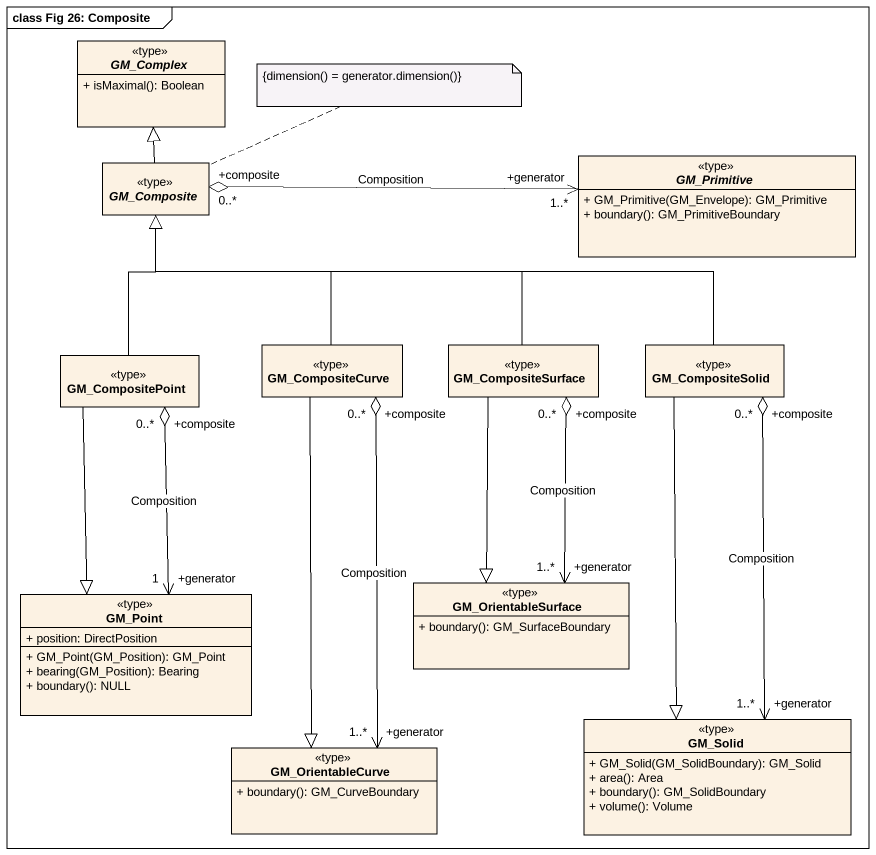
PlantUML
@startuml
mainframe class Fig 26: Composite
hide circle
hide empty members
skinparam classAttributeIconSize 0
abstract class GM_Complex <<type>> {
  + isMaximal(): Boolean
}
abstract class GM_Composite <<type>>
abstract class GM_Primitive <<type>> {
  + GM_Primitive(GM_Envelope): GM_Primitive
  + boundary(): GM_PrimitiveBoundary
}
class GM_CompositePoint <<type>>
class GM_CompositeCurve <<type>>
class GM_CompositeSurface <<type>>
class GM_CompositeSolid <<type>>
class GM_Point <<type>> {
  + position: DirectPosition
  + GM_Point(GM_Position): GM_Point
  + bearing(GM_Position): Bearing
  + boundary(): NULL
}
class GM_OrientableSurface <<type>> {
  + boundary(): GM_SurfaceBoundary
}
class GM_Solid <<type>> {
  + GM_Solid(GM_SolidBoundary): GM_Solid
  + area(): Area
  + boundary(): GM_SolidBoundary
  + volume(): Volume
}
class GM_OrientableCurve <<type>> {
  + boundary(): GM_CurveBoundary
}
GM_Composite -up-|> GM_Complex
GM_Primitive "+generator\n1..*" <-left-o "+composite\n0..*" GM_Composite : Composition
GM_CompositePoint -up-|> GM_Composite
GM_CompositePoint --|> GM_Point
GM_CompositeCurve -up-|> GM_Composite
GM_CompositeCurve --|> GM_OrientableCurve
GM_CompositeCurve "+composite\n0..*" o--> "+generator\n1..*" GM_OrientableCurve : Composition
GM_CompositeSurface -left-|> GM_Composite
GM_CompositeSurface --|> GM_OrientableSurface
GM_CompositeSolid -left-|> GM_Composite
GM_CompositeSolid --|> GM_Solid
GM_Point "+generator\n1" <-up-o "+composite\n0..*" GM_CompositePoint : Composition
GM_OrientableSurface "+generator\n1..*" <-up-o "+composite\n0..*" GM_CompositeSurface : Composition
GM_Solid "+generator\n1..*" <-up-o "+composite\n0..*" GM_CompositeSolid : Composition
note right of GM_Composite : {dimension() = generator.dimension()}
@enduml
